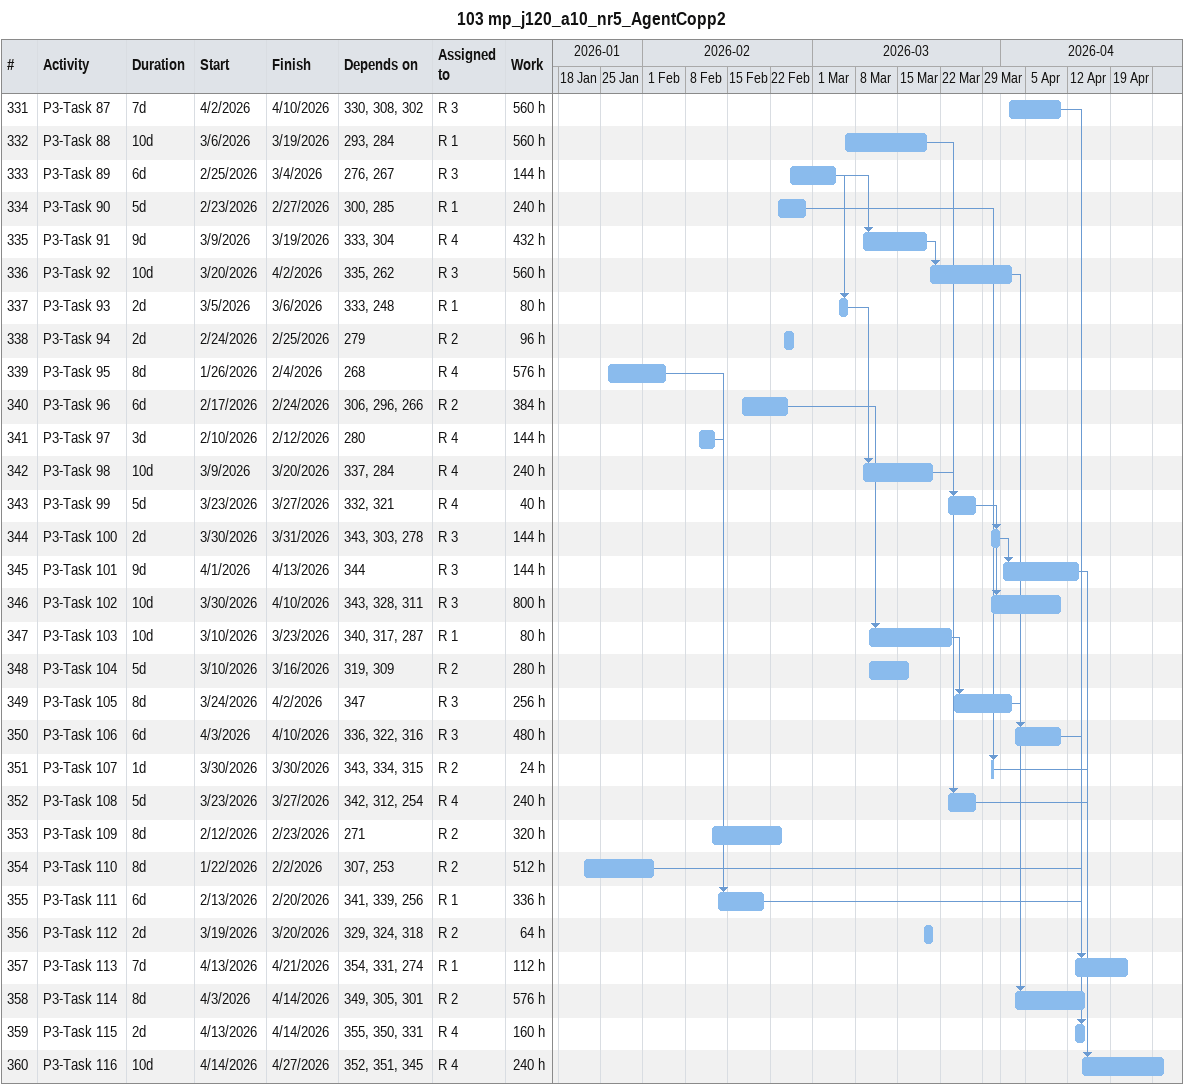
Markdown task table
103 mp_j120_a10_nr5_AgentCopp2

| ID | Task | Duration | Start | Finish | Predecessors | Resources | Work (h) |
|---|---|---|---|---|---|---|---|
| 331 | P3-Task 87 | 7d | 2026-04-02 | 2026-04-10 | 330, 308, 302 | R 3 | 560 |
| 332 | P3-Task 88 | 10d | 2026-03-06 | 2026-03-19 | 293, 284 | R 1 | 560 |
| 333 | P3-Task 89 | 6d | 2026-02-25 | 2026-03-04 | 276, 267 | R 3 | 144 |
| 334 | P3-Task 90 | 5d | 2026-02-23 | 2026-02-27 | 300, 285 | R 1 | 240 |
| 335 | P3-Task 91 | 9d | 2026-03-09 | 2026-03-19 | 333, 304 | R 4 | 432 |
| 336 | P3-Task 92 | 10d | 2026-03-20 | 2026-04-02 | 335, 262 | R 3 | 560 |
| 337 | P3-Task 93 | 2d | 2026-03-05 | 2026-03-06 | 333, 248 | R 1 | 80 |
| 338 | P3-Task 94 | 2d | 2026-02-24 | 2026-02-25 | 279 | R 2 | 96 |
| 339 | P3-Task 95 | 8d | 2026-01-26 | 2026-02-04 | 268 | R 4 | 576 |
| 340 | P3-Task 96 | 6d | 2026-02-17 | 2026-02-24 | 306, 296, 266 | R 2 | 384 |
| 341 | P3-Task 97 | 3d | 2026-02-10 | 2026-02-12 | 280 | R 4 | 144 |
| 342 | P3-Task 98 | 10d | 2026-03-09 | 2026-03-20 | 337, 284 | R 4 | 240 |
| 343 | P3-Task 99 | 5d | 2026-03-23 | 2026-03-27 | 332, 321 | R 4 | 40 |
| 344 | P3-Task 100 | 2d | 2026-03-30 | 2026-03-31 | 343, 303, 278 | R 3 | 144 |
| 345 | P3-Task 101 | 9d | 2026-04-01 | 2026-04-13 | 344 | R 3 | 144 |
| 346 | P3-Task 102 | 10d | 2026-03-30 | 2026-04-10 | 343, 328, 311 | R 3 | 800 |
| 347 | P3-Task 103 | 10d | 2026-03-10 | 2026-03-23 | 340, 317, 287 | R 1 | 80 |
| 348 | P3-Task 104 | 5d | 2026-03-10 | 2026-03-16 | 319, 309 | R 2 | 280 |
| 349 | P3-Task 105 | 8d | 2026-03-24 | 2026-04-02 | 347 | R 3 | 256 |
| 350 | P3-Task 106 | 6d | 2026-04-03 | 2026-04-10 | 336, 322, 316 | R 3 | 480 |
| 351 | P3-Task 107 | 1d | 2026-03-30 | 2026-03-30 | 343, 334, 315 | R 2 | 24 |
| 352 | P3-Task 108 | 5d | 2026-03-23 | 2026-03-27 | 342, 312, 254 | R 4 | 240 |
| 353 | P3-Task 109 | 8d | 2026-02-12 | 2026-02-23 | 271 | R 2 | 320 |
| 354 | P3-Task 110 | 8d | 2026-01-22 | 2026-02-02 | 307, 253 | R 2 | 512 |
| 355 | P3-Task 111 | 6d | 2026-02-13 | 2026-02-20 | 341, 339, 256 | R 1 | 336 |
| 356 | P3-Task 112 | 2d | 2026-03-19 | 2026-03-20 | 329, 324, 318 | R 2 | 64 |
| 357 | P3-Task 113 | 7d | 2026-04-13 | 2026-04-21 | 354, 331, 274 | R 1 | 112 |
| 358 | P3-Task 114 | 8d | 2026-04-03 | 2026-04-14 | 349, 305, 301 | R 2 | 576 |
| 359 | P3-Task 115 | 2d | 2026-04-13 | 2026-04-14 | 355, 350, 331 | R 4 | 160 |
| 360 | P3-Task 116 | 10d | 2026-04-14 | 2026-04-27 | 352, 351, 345 | R 4 | 240 |
